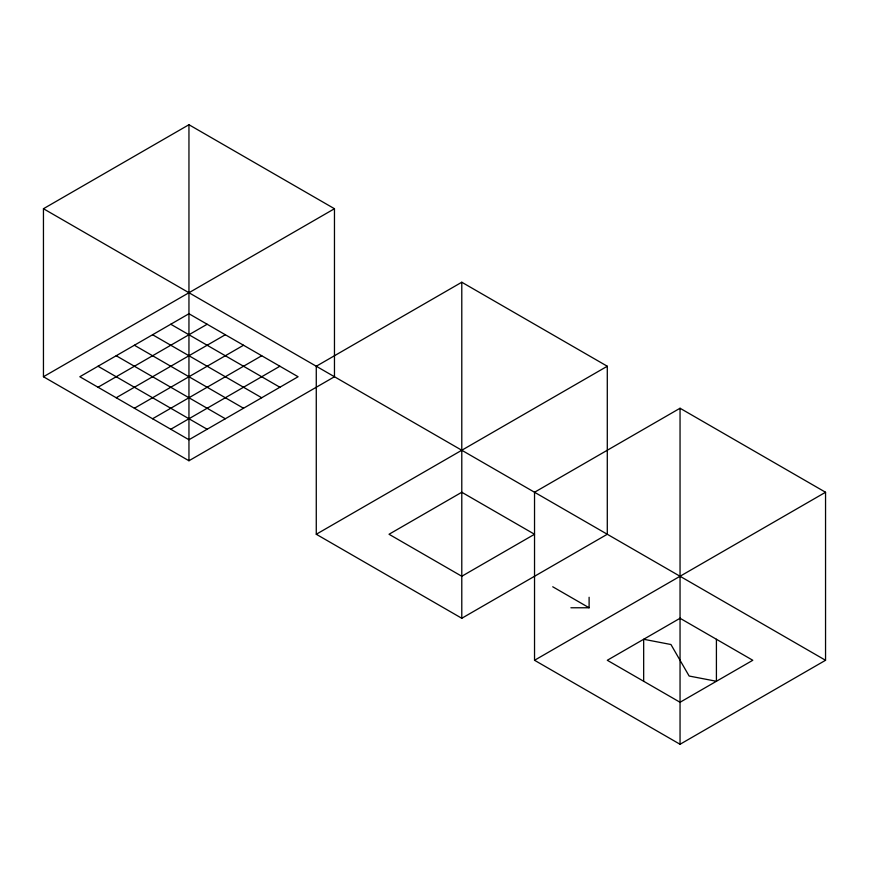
<?xml version="1.0" encoding="UTF-8"?>
<svg xmlns="http://www.w3.org/2000/svg" width="869" height="869" viewBox="0 0 869 869"><rect width="100%" height="100%" fill="white"/><g stroke="black" fill="none" stroke-linecap="round" stroke-linejoin="round"><path stroke-width="1.3" d="M43.45 208.723L188.953 124.723L334.467 208.723L334.467 376.744L188.953 460.755L43.45 376.744L43.45 208.723L825.55 660.277L825.55 492.256L680.047 408.245L534.533 492.256L534.533 660.277L680.047 744.277L825.55 660.277M43.45 376.744L334.467 208.723M98.012 387.248L207.148 324.246M116.207 397.752L225.332 334.739M134.391 408.245L243.526 345.243M152.586 418.749L261.71 355.747M170.769 429.253L279.894 366.24M461.787 282.229L316.273 366.24L316.273 534.261L461.787 618.272L607.29 534.261L607.29 366.24L461.787 282.229L461.787 618.272M316.273 534.261L607.29 366.24M534.533 660.277L825.55 492.256M570.911 607.768L589.106 607.768L589.106 597.264M170.769 324.246L279.894 387.248M152.586 334.739L261.71 397.752M134.391 345.243L243.526 408.245M552.727 586.771L589.106 607.768M116.207 355.747L225.332 418.749M98.012 366.24L207.148 429.253M716.414 639.269L716.414 681.274L689.139 676.028L670.944 644.516L643.668 639.269L643.668 681.274M680.047 408.245L680.047 744.277M188.953 124.723L188.953 460.755M188.953 313.742L79.829 376.744L188.953 439.747L298.089 376.744L188.953 313.742M461.787 492.256L389.03 534.261L461.787 576.266L534.533 534.261L461.787 492.256M680.047 618.272L607.29 660.277L680.047 702.271L752.793 660.277L680.047 618.272"/></g></svg>
